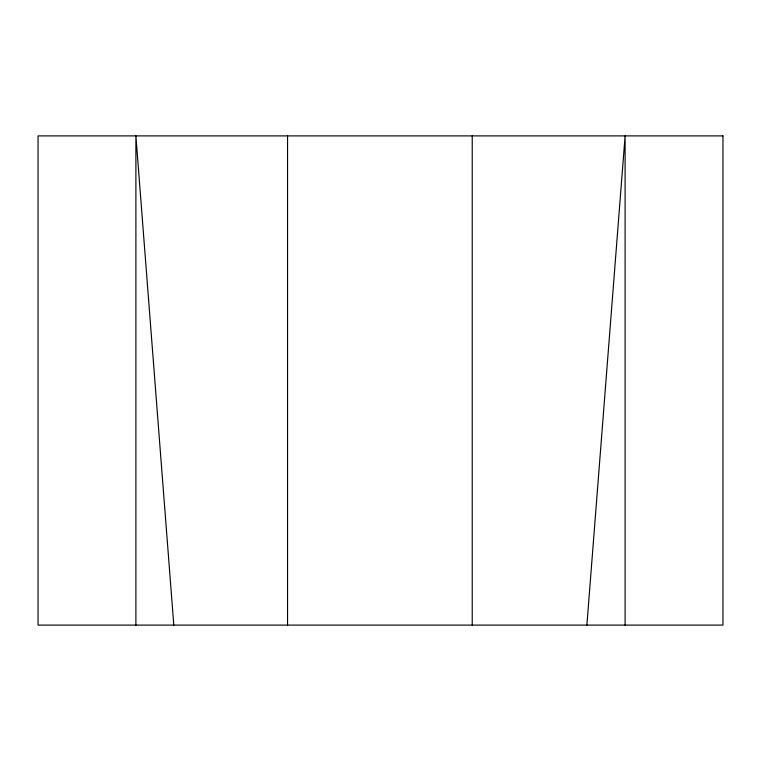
<?xml version="1.0" encoding="UTF-8"?>
<svg xmlns="http://www.w3.org/2000/svg" width="761" height="761" viewBox="0 0 761 761"><rect width="100%" height="100%" fill="white"/><g stroke="black" fill="none" stroke-linecap="round" stroke-linejoin="round"><path stroke-width="1.14" d="M586.883 625.104L625.104 135.896L625.104 625.104M173.803 625.104L135.896 135.896L135.896 625.104M472.229 135.896L472.229 625.104M287.553 135.896L287.553 625.104M722.95 135.896L38.05 135.896L38.05 625.104L722.95 625.104L722.95 135.896"/></g></svg>
